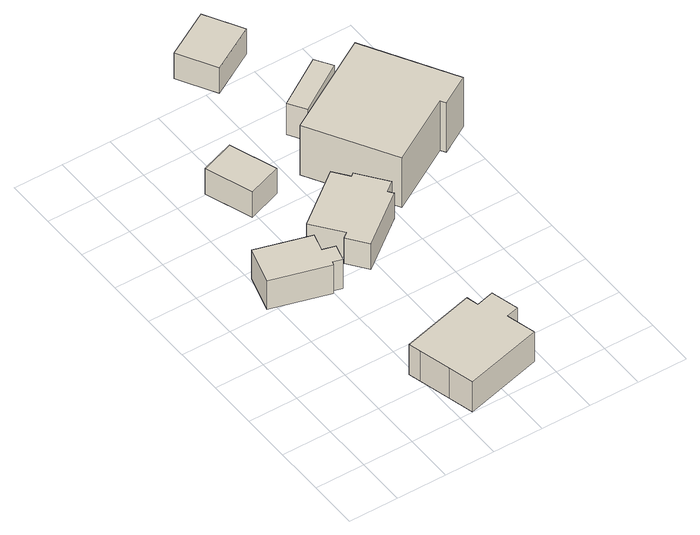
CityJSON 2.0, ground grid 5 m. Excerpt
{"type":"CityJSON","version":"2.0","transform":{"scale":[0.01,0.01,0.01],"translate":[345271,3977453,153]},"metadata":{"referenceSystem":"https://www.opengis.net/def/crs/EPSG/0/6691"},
"CityObjects":{
"building1":{"type":"Building","attributes":{"measuredHeight":3.4},"geometry":[{"type":"Solid","lod":"1","boundaries":[[[[0,1,2,3,4,5,6,7]],[[6,8,9,7]],[[5,10,8,6]],[[4,11,10,5]],[[3,12,11,4]],[[2,13,12,3]],[[1,14,13,2]],[[0,15,14,1]],[[7,9,15,0]],[[8,10,11,12,13,14,15,9]]]]}]},
"building2":{"type":"Building","attributes":{"measuredHeight":3},"geometry":[{"type":"Solid","lod":"1","boundaries":[[[[16,17,18,19]],[[18,20,21,19]],[[17,22,20,18]],[[16,23,22,17]],[[19,21,23,16]],[[20,22,23,21]]]]}]},
"building3":{"type":"Building","attributes":{"measuredHeight":3.5},"geometry":[{"type":"Solid","lod":"1","boundaries":[[[[24,25,26,27,28,29,30,31,32,33]],[[32,34,35,33]],[[31,36,34,32]],[[30,37,36,31]],[[29,38,37,30]],[[28,39,38,29]],[[27,40,39,28]],[[26,41,40,27]],[[25,42,41,26]],[[24,43,42,25]],[[33,35,43,24]],[[34,36,37,38,39,40,41,42,43,35]]]]}]},
"building4":{"type":"Building","attributes":{"measuredHeight":3},"geometry":[{"type":"Solid","lod":"1","boundaries":[[[[44,45,46,47,48,49,50,51,52,53]],[[52,54,55,53]],[[51,56,54,52]],[[50,57,56,51]],[[49,58,57,50]],[[48,59,58,49]],[[47,60,59,48]],[[46,61,60,47]],[[45,62,61,46]],[[44,63,62,45]],[[53,55,63,44]],[[54,56,57,58,59,60,61,62,63,55]]]]}]},
"building5":{"type":"Building","attributes":{"measuredHeight":3},"geometry":[{"type":"Solid","lod":"1","boundaries":[[[[64,65,66,67]],[[66,68,69,67]],[[65,70,68,66]],[[64,71,70,65]],[[67,69,71,64]],[[68,70,71,69]]]]}]},
"building6":{"type":"Building","attributes":{"measuredHeight":3.7},"geometry":[{"type":"Solid","lod":"1","boundaries":[[[[72,73,74,75]],[[74,76,77,75]],[[73,78,76,74]],[[72,79,78,73]],[[75,77,79,72]],[[76,78,79,77]]]]}]},
"building7":{"type":"Building","attributes":{"measuredHeight":8.5},"geometry":[{"type":"Solid","lod":"1","boundaries":[[[[80,81,82,83,84,85]],[[84,86,87,85]],[[83,88,86,84]],[[82,89,88,83]],[[81,90,89,82]],[[80,91,90,81]],[[85,87,91,80]],[[86,88,89,90,91,87]]]]}]}
},
"vertices":[
[733,1799,561],[684,1615,561],[809,1582,561],[764,1409,561],[670,1436,561],[661,1402,561],[83,1565,561],[192,1952,561],[83,1565,902],[192,1952,902],[661,1402,902],[670,1436,902],[764,1409,902],[809,1582,902],[684,1615,902],[733,1799,902],
[619,2892,866],[785,2428,866],[446,2307,866],[281,2773,866],[446,2307,1166],[281,2773,1166],[785,2428,1166],[619,2892,1166],
[1686,887,3],[1717,766,3],[1896,813,3],[1969,538,3],[1841,505,3],[1919,213,3],[1132,6,3],[1064,264,3],[982,577,3],[951,694,3],[982,577,356],[951,694,356],[1064,264,356],[1132,6,356],[1919,213,356],[1841,505,356],[1969,538,356],[1896,813,356],[1717,766,356],[1686,887,356],
[1326,2405,549],[1441,2254,549],[1475,2281,549],[1687,2005,549],[1584,1927,549],[1622,1876,549],[1100,1473,549],[952,1665,549],[1010,1710,549],[791,1994,549],[1010,1710,849],[791,1994,849],[952,1665,849],[1100,1473,849],[1622,1876,849],[1584,1927,849],[1687,2005,849],[1475,2281,849],[1441,2254,849],[1326,2405,849],
[1175,4119,1144],[1389,3748,1144],[924,3485,1144],[709,3855,1144],[924,3485,1444],[709,3855,1444],[1389,3748,1444],[1175,4119,1444],
[1872,3446,685],[1980,3280,685],[1483,2962,685],[1374,3132,685],[1483,2962,1056],[1374,3132,1056],[1980,3280,1056],[1872,3446,1056],
[2236,3344,550],[2750,2464,550],[2450,2289,550],[2421,2340,550],[1751,1949,550],[1267,2777,550],[1751,1949,1132],[1267,2777,1132],[2421,2340,1132],[2450,2289,1132],[2750,2464,1132],[2236,3344,1132]
]}
